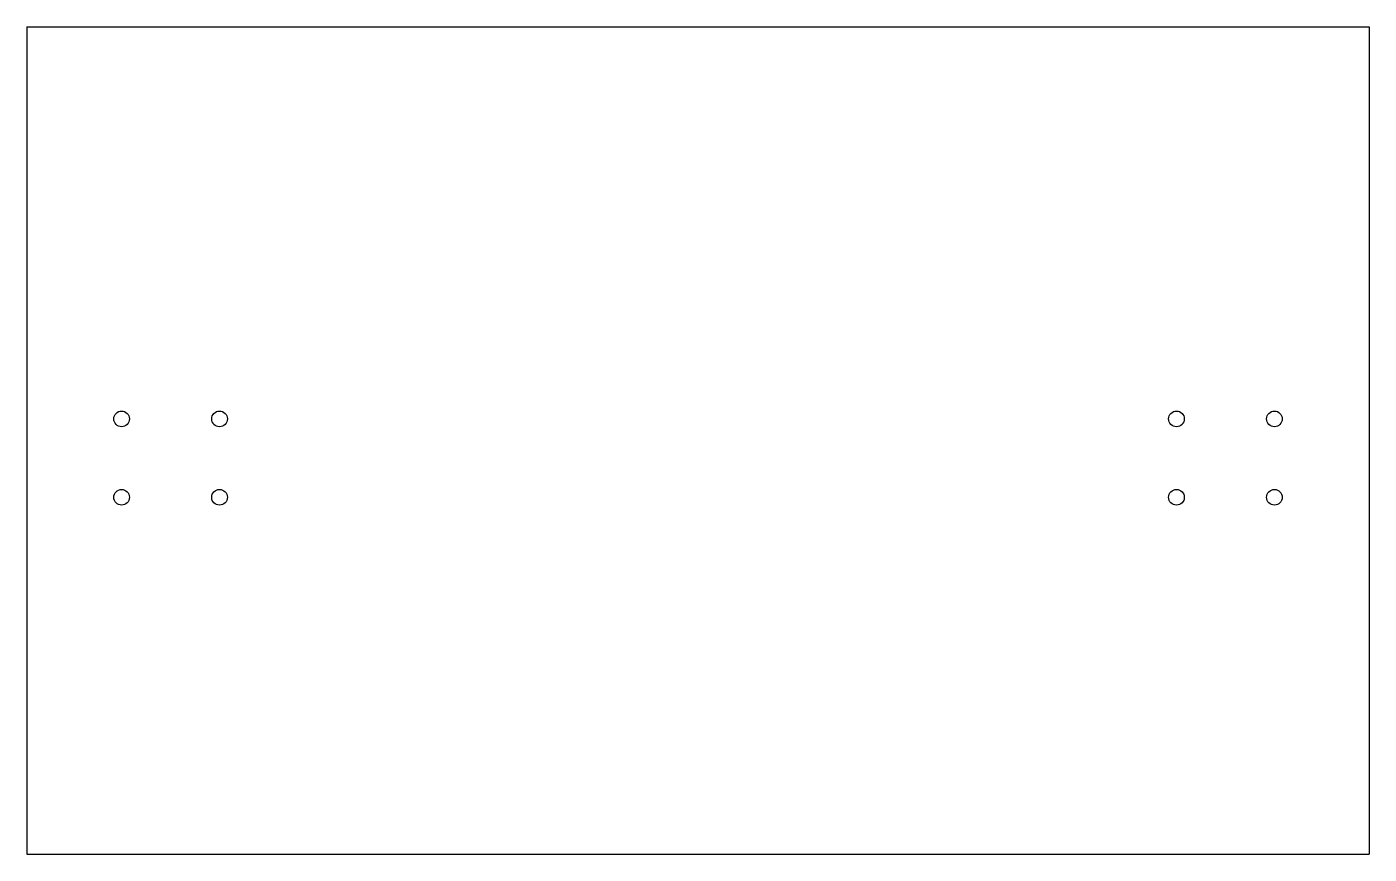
# Model space of a CAD drawing. Header units: millimetres. Extents: x -66 to 277, y 45 to 256.
import ezdxf

# ---------------------------------------------------------------- set-up
doc = ezdxf.new("R2010")
doc.units = ezdxf.units.MM

msp = doc.modelspace()

# ---------------------------------------------------------------- linework, layer by layer
at = {"color": 7, "linetype": 'Continuous', "lineweight": 25}
for p, q in [((-65.76, 255.82), (-65.76, 44.79)), ((-65.76, 255.82), (276.84, 255.82)), ((276.84, 255.82), (276.84, 44.79)), ((-65.76, 44.79), (276.84, 44.79))]:
    msp.add_line(p, q, dxfattribs=at)
for centre in [(-41.58, 155.82), (-16.58, 155.82), (227.66, 155.82), (252.66, 155.82), (-41.58, 135.82), (-16.58, 135.82), (227.66, 135.82), (252.66, 135.82)]:
    msp.add_circle(centre, 2, dxfattribs=at)

doc.saveas('drawing.dxf')
